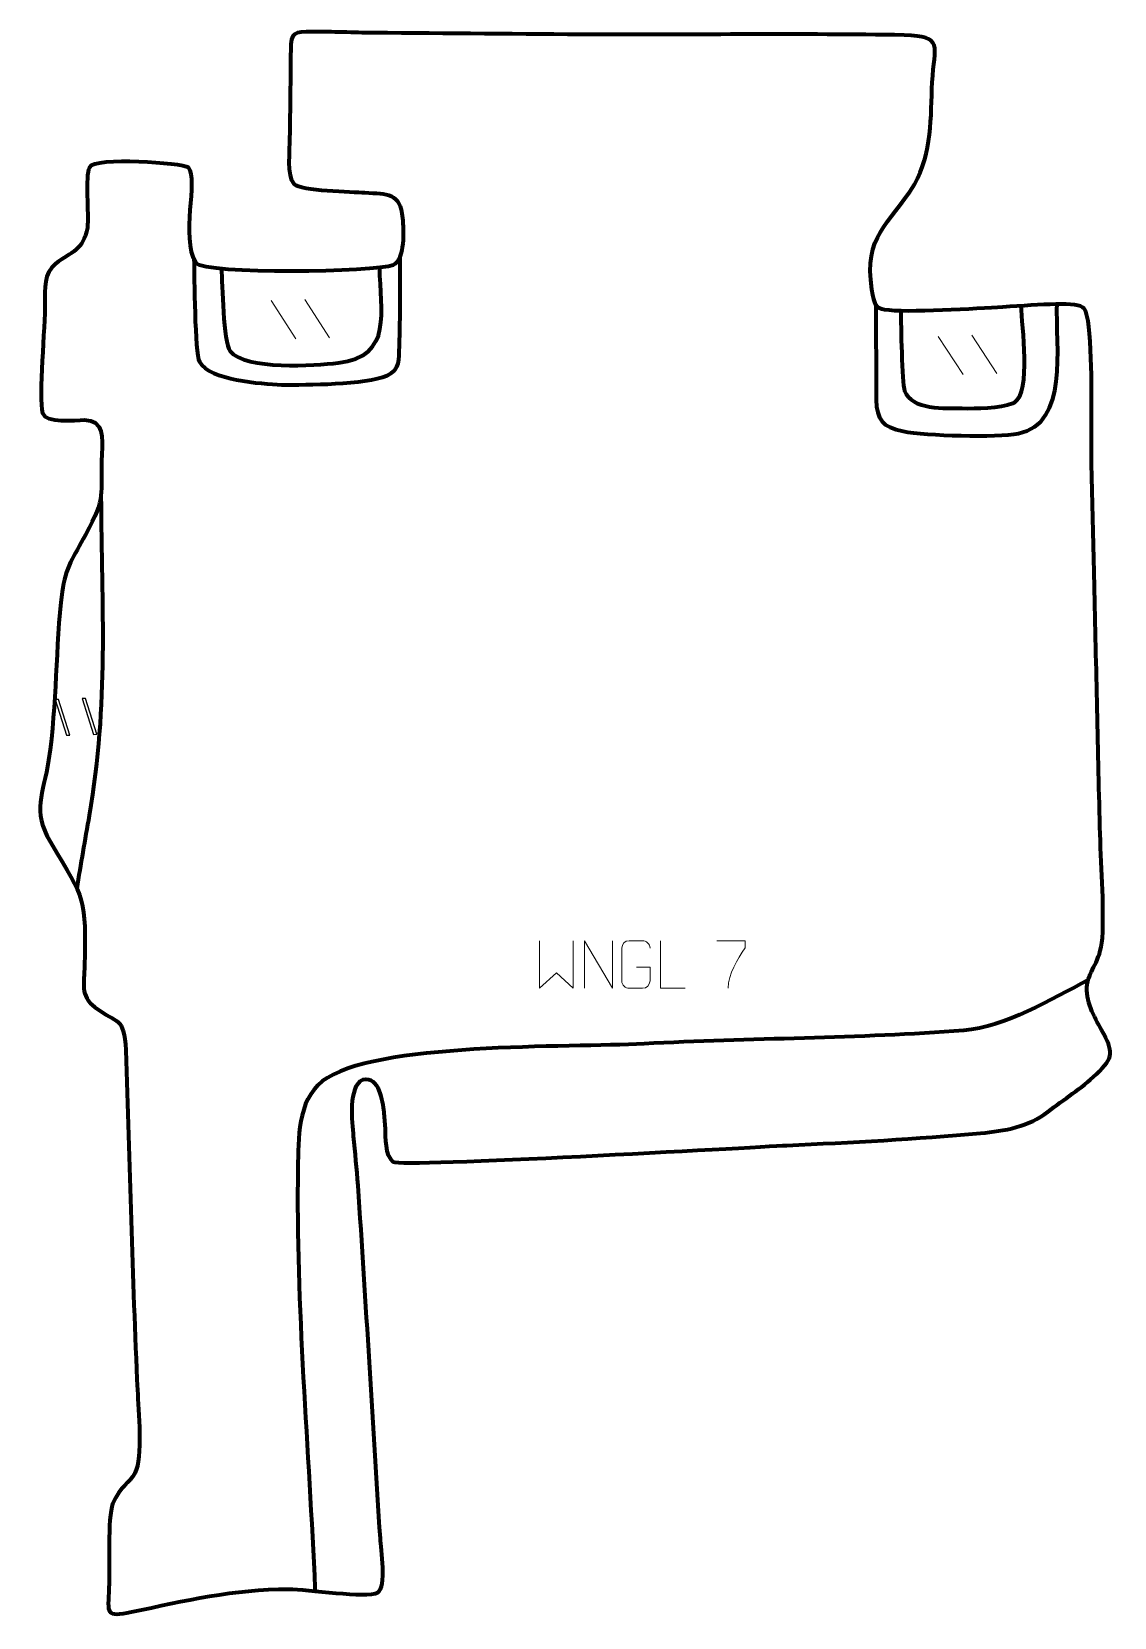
# Model space of a CAD drawing. Header units: millimetres. Extents: x -631 to -62, y 74 to 907.
import ezdxf

# ---------------------------------------------------------------- set-up
doc = ezdxf.new("R2010")
doc.units = ezdxf.units.MM
doc.header["$MEASUREMENT"] = 0
doc.layers.add('layer 2', color=7, linetype='Continuous')
doc.layers.add('layer 3', color=7, linetype='Continuous')

msp = doc.modelspace()

# ---------------------------------------------------------------- linework, layer by layer
at = {"layer": 'layer 2', "color": 142, "lineweight": 158}
for points, knots in [([(-545.4776, 787.8343), (-545.2279, 779.4672), (-545.138, 738.2865), (-542.6333, 733.8737), (-542.6333, 733.8737), (-537.0917, 724.1097), (-510.3501, 722.372), (-499.4069, 721.781), (-499.4069, 721.781), (-486.0683, 721.7274), (-455.4207, 721.7667), (-443.9163, 726.651), (-443.9163, 726.651), (-436.659, 730.0309), (-437.6945, 734.8805), (-437.4523, 742.0857), (-437.4523, 742.0857), (-436.9235, 757.8288), (-437.0058, 773.6834), (-437.0468, 789.4408)], [0, 0, 0, 0, 0.16666667, 0.16666667, 0.16666667, 0.16666667, 0.33333333, 0.33333333, 0.33333333, 0.33333333, 0.5, 0.5, 0.5, 0.5, 0.66666667, 0.66666667, 0.66666667, 0.66666667, 1, 1, 1, 1]), ([(-530.9999, 782.7145), (-530.5838, 774.9916), (-530.119, 744.0855), (-526.4845, 739.4226), (-526.4845, 739.4226), (-518.6368, 729.3543), (-481.7246, 731.9582), (-469.6569, 733.2796), (-469.6569, 733.2796), (-440.289, 736.6978), (-447.6554, 760.5595), (-447.766, 783.3151)], [0, 0, 0, 0, 0.25, 0.25, 0.25, 0.25, 0.5, 0.5, 0.5, 0.5, 1, 1, 1, 1]), ([(-186.9696, 763.8794), (-186.7633, 747.2518), (-186.9582, 730.5024), (-186.7255, 713.9207), (-186.7255, 713.9207), (-186.5748, 703.1822), (-183.4584, 699.7077), (-172.5094, 697.36), (-172.5094, 697.36), (-161.099, 694.9134), (-123.0867, 694.0379), (-112.0177, 696.1493), (-112.0177, 696.1493), (-85.2615, 701.2534), (-92.4153, 741.1778), (-91.669, 764.9942)], [0, 0, 0, 0, 0.2, 0.2, 0.2, 0.2, 0.4, 0.4, 0.4, 0.4, 0.6, 0.6, 0.6, 0.6, 1, 1, 1, 1]), ([(-173.9246, 760.593), (-173.6636, 753.437), (-173.3273, 722.8776), (-171.7951, 718.5626), (-171.7951, 718.5626), (-168.2373, 708.542), (-150.3905, 709.4582), (-141.4713, 709.3884), (-141.4713, 709.3884), (-134.4807, 709.3336), (-121.307, 709.3203), (-114.9873, 712.0575), (-114.9873, 712.0575), (-114.9873, 712.0575), (-114.0845, 712.5208), (-114.0845, 712.5208), (-114.0845, 712.5208), (-105.0325, 717.9734), (-110.0939, 752.5864), (-110.5536, 763.2232)], [0, 0, 0, 0, 0.16666667, 0.16666667, 0.16666667, 0.16666667, 0.33333333, 0.33333333, 0.33333333, 0.33333333, 0.5, 0.5, 0.5, 0.5, 0.66666667, 0.66666667, 0.66666667, 0.66666667, 1, 1, 1, 1]), ([(-594.3675, 663.3539), (-594.0132, 604.2927), (-590.3553, 554.4993), (-600.5875, 495.323), (-600.5875, 495.323), (-602.7988, 482.5347), (-605.0128, 469.7509), (-607.1084, 456.9428)], [0, 0, 0, 0, 0.33333333, 0.33333333, 0.33333333, 0.33333333, 1, 1, 1, 1]), ([(-75.4565, 408.7128), (-94.7133, 398.8752), (-119.078, 383.9558), (-140.7092, 382.3109), (-140.7092, 382.3109), (-195.4506, 378.1488), (-253.4722, 378.1889), (-308.8189, 375.3176), (-308.8189, 375.3176), (-348.4667, 373.2607), (-451.2739, 376.2657), (-478.0621, 355.5942), (-478.0621, 355.5942), (-491.1215, 345.1567), (-490.5416, 325.4398), (-490.8181, 310.0391), (-490.8181, 310.0391), (-492.086, 239.4127), (-484.9422, 160.3604), (-481.8527, 89.1382), (-481.8527, 89.1382), (-481.8527, 89.1382), (-481.7874, 87.6339), (-481.7874, 87.6339)], [0, 0, 0, 0, 0.14285714, 0.14285714, 0.14285714, 0.14285714, 0.28571429, 0.28571429, 0.28571429, 0.28571429, 0.42857143, 0.42857143, 0.42857143, 0.42857143, 0.57142857, 0.57142857, 0.57142857, 0.57142857, 0.71428571, 0.71428571, 0.71428571, 0.71428571, 1, 1, 1, 1])]:
    msp.add_open_spline(points, degree=3, knots=knots, dxfattribs=at)
at = {"layer": 'layer 2', "color": 142}
for points in [[(-612.5302, 537.5011), (-612.5302, 537.5011), (-618.4875, 556.268), (-618.4875, 556.268), (-618.4875, 556.268), (-618.4875, 556.268), (-616.6864, 556.3304), (-616.6864, 556.3304), (-616.6864, 556.3304), (-616.6864, 556.3304), (-610.7291, 537.5635), (-610.7291, 537.5635), (-610.7291, 537.5635), (-610.7291, 537.5635), (-612.5302, 537.5011), (-612.5302, 537.5011)], [(-598.3003, 537.9939), (-598.3003, 537.9939), (-604.2576, 556.7608), (-604.2576, 556.7608), (-604.2576, 556.7608), (-604.2576, 556.7608), (-602.4565, 556.8232), (-602.4565, 556.8232), (-602.4565, 556.8232), (-602.4565, 556.8232), (-596.4992, 538.0563), (-596.4992, 538.0563), (-596.4992, 538.0563), (-596.4992, 538.0563), (-598.3003, 537.9939), (-598.3003, 537.9939)]]:
    msp.add_open_spline(points, degree=3, knots=[0, 0, 0, 0, 0.2, 0.2, 0.2, 0.2, 0.4, 0.4, 0.4, 0.4, 0.6, 0.6, 0.6, 0.6, 1, 1, 1, 1], dxfattribs=at)
at = {"layer": 'layer 3', "color": 242, "lineweight": 158}
msp.add_open_spline([(-334.4375, 905.8867), (-280.4007, 905.7532), (-225.9827, 906.4893), (-172.0003, 905.5944), (-172.0003, 905.5944), (-150.8381, 904.7483), (-156.2553, 900.4407), (-157.2738, 880.8398), (-157.2738, 880.8398), (-158.1362, 862.3707), (-157.216, 843.6752), (-166.6345, 827.1429), (-166.6345, 827.1429), (-180.0369, 805.5681), (-193.4453, 800.3328), (-188.9933, 771.816), (-188.9933, 771.816), (-187.7285, 763.7142), (-186.9292, 762.0225), (-182.3213, 761.2211), (-182.3213, 761.2211), (-171.5235, 759.3431), (-132.8624, 761.851), (-120.3215, 762.604), (-120.3215, 762.604), (-99.8531, 763.833), (-80.4442, 765.714), (-77.3863, 761.8149), (-77.3863, 761.8149), (-72.914, 756.1123), (-73.6063, 716.4532), (-73.6282, 707.0477), (-73.6282, 707.0477), (-73.5584, 697.5529), (-73.6555, 688.0234), (-73.5322, 678.5394), (-73.5322, 678.5394), (-73.0569, 659.4885), (-72.5525, 640.439), (-72.121, 621.387), (-72.121, 621.387), (-71.1326, 577.3109), (-70.1275, 533.2352), (-69.1505, 489.1588), (-69.1505, 489.1588), (-68.6333, 470.5172), (-66.737, 449.1406), (-67.85, 430.7985), (-67.85, 430.7985), (-69.0585, 417.5578), (-74.5613, 414.8275), (-75.7529, 406.5835), (-75.7529, 406.5835), (-77.0086, 397.8973), (-72.1437, 389.7655), (-68.2557, 382.6144), (-68.2557, 382.6144), (-61.9438, 371.0053), (-61.5657, 368.3385), (-70.9111, 359.3714), (-70.9111, 359.3714), (-79.0417, 351.6947), (-87.8606, 346.2837), (-96.5426, 339.5895), (-96.5426, 339.5895), (-106.4804, 331.7098), (-119.2451, 329.5176), (-131.9057, 328.3647), (-131.9057, 328.3647), (-165.7798, 325.28), (-199.7533, 323.4723), (-233.7265, 321.9125), (-233.7265, 321.9125), (-251.6016, 321.0794), (-436.4087, 310.1252), (-440.7731, 313.3549), (-440.7731, 313.3549), (-445.1903, 316.6235), (-444.8644, 326.1812), (-445.0147, 331.1909), (-445.0147, 331.1909), (-445.223, 333.9628), (-445.4434, 336.7114), (-445.7041, 339.4791), (-445.7041, 339.4791), (-446.2466, 344.9033), (-448.2647, 358.6308), (-456.507, 356.5398), (-456.507, 356.5398), (-464.411, 353.4463), (-462.149, 333.5203), (-461.5407, 326.8393), (-461.5407, 326.8393), (-460.7307, 317.9429), (-459.7823, 309.8378), (-459.1727, 300.834), (-459.1727, 300.834), (-454.985, 238.9867), (-451.4128, 177.0999), (-447.4712, 115.2367), (-447.4712, 115.2367), (-447.1296, 109.8792), (-443.9187, 89.5459), (-448.8572, 86.8318), (-448.8572, 86.8318), (-454.6677, 83.6387), (-486.1249, 88.7015), (-495.565, 88.7086), (-495.565, 88.7086), (-524.439, 88.7302), (-550.2617, 82.5117), (-578.2477, 76.7044), (-578.2477, 76.7044), (-592.1557, 73.839), (-590.7488, 75.5165), (-590.1656, 89.33), (-590.1656, 89.33), (-589.902, 98.7863), (-590.8614, 126.3885), (-588.2667, 133.5313), (-588.2667, 133.5313), (-583.8448, 143.5944), (-579.6058, 143.7743), (-576.5171, 149.6519), (-576.5171, 149.6519), (-572.211, 157.8458), (-574.6905, 182.636), (-575.1754, 193.1982), (-575.1754, 193.1982), (-577.87, 252.7999), (-579.484, 312.3267), (-581.2826, 371.9523), (-581.2826, 371.9523), (-582.6059, 390.2619), (-585.1776, 385.2696), (-597.614, 394.6317), (-597.614, 394.6317), (-605.6014, 400.6446), (-603.0039, 407.1925), (-603.0219, 416.3332), (-603.0219, 416.3332), (-602.3622, 452.1008), (-602.3385, 450.3136), (-620.9741, 481.2405), (-620.9741, 481.2405), (-630.7811, 498.2246), (-624.7486, 506.3377), (-621.8917, 524.3873), (-621.8917, 524.3873), (-617.4301, 554.0947), (-618.4645, 583.599), (-614.7965, 612.8739), (-614.7965, 612.8739), (-613.1918, 625.6806), (-608.4891, 631.617), (-602.5614, 642.8539), (-602.5614, 642.8539), (-591.1659, 663.9948), (-594.9784, 662.2775), (-593.8999, 685.5469), (-593.8999, 685.5469), (-593.6847, 693.4424), (-592.4755, 703.4419), (-603.1957, 703.2663), (-603.1957, 703.2663), (-607.5347, 703.1951), (-623.7005, 701.423), (-625.1078, 706.7794), (-625.1078, 706.7794), (-627.352, 715.3212), (-623.6719, 752.5975), (-623.8494, 764.8695), (-623.8494, 764.8695), (-623.9511, 771.9063), (-624.4622, 780.7261), (-618.2447, 785.426), (-618.2447, 785.426), (-609.8386, 791.7804), (-603.6328, 792.3859), (-601.4892, 804.2155), (-601.4892, 804.2155), (-600.7056, 811.6443), (-602.864, 831.3159), (-600.4782, 836.0612), (-600.4782, 836.0612), (-597.6684, 841.6501), (-551.4915, 838.3238), (-548.319, 835.9366), (-548.319, 835.9366), (-542.7448, 829.462), (-552.7194, 799.9229), (-544.3615, 785.5844), (-544.3615, 785.5844), (-539.8562, 779.7117), (-449.3737, 780.9169), (-440.7382, 784.6037), (-440.7382, 784.6037), (-434.3236, 788.1168), (-435.3432, 802.9701), (-435.7714, 809.3879), (-435.7714, 809.3879), (-437.1368, 822.9597), (-443.4791, 822.0295), (-455.6901, 822.8398), (-455.6901, 822.8398), (-462.2743, 823.2767), (-489.1927, 823.6768), (-492.9549, 827.421), (-492.9549, 827.421), (-496.7452, 831.1933), (-495.2302, 845.7423), (-495.1567, 851.4478), (-495.1567, 851.4478), (-494.9579, 866.8869), (-494.7379, 882.3253), (-494.6004, 897.7652), (-494.6004, 897.7652), (-494.5167, 907.2923), (-492.8578, 907.282), (-483.1442, 907.3285), (-483.1442, 907.3285), (-472.6598, 907.3788), (-461.6057, 906.8721), (-450.975, 906.7906), (-450.975, 906.7906), (-412.1291, 906.4928), (-373.2833, 906.1879), (-334.4375, 905.8867)], degree=3, knots=[0, 0, 0, 0, 0.01724138, 0.01724138, 0.01724138, 0.01724138, 0.03448276, 0.03448276, 0.03448276, 0.03448276, 0.05172414, 0.05172414, 0.05172414, 0.05172414, 0.06896552, 0.06896552, 0.06896552, 0.06896552, 0.0862069, 0.0862069, 0.0862069, 0.0862069, 0.10344828, 0.10344828, 0.10344828, 0.10344828, 0.12068966, 0.12068966, 0.12068966, 0.12068966, 0.13793103, 0.13793103, 0.13793103, 0.13793103, 0.15517241, 0.15517241, 0.15517241, 0.15517241, 0.17241379, 0.17241379, 0.17241379, 0.17241379, 0.18965517, 0.18965517, 0.18965517, 0.18965517, 0.20689655, 0.20689655, 0.20689655, 0.20689655, 0.22413793, 0.22413793, 0.22413793, 0.22413793, 0.24137931, 0.24137931, 0.24137931, 0.24137931, 0.25862069, 0.25862069, 0.25862069, 0.25862069, 0.27586207, 0.27586207, 0.27586207, 0.27586207, 0.29310345, 0.29310345, 0.29310345, 0.29310345, 0.31034483, 0.31034483, 0.31034483, 0.31034483, 0.32758621, 0.32758621, 0.32758621, 0.32758621, 0.34482759, 0.34482759, 0.34482759, 0.34482759, 0.36206897, 0.36206897, 0.36206897, 0.36206897, 0.37931034, 0.37931034, 0.37931034, 0.37931034, 0.39655172, 0.39655172, 0.39655172, 0.39655172, 0.4137931, 0.4137931, 0.4137931, 0.4137931, 0.43103448, 0.43103448, 0.43103448, 0.43103448, 0.44827586, 0.44827586, 0.44827586, 0.44827586, 0.46551724, 0.46551724, 0.46551724, 0.46551724, 0.48275862, 0.48275862, 0.48275862, 0.48275862, 0.5, 0.5, 0.5, 0.5, 0.51724138, 0.51724138, 0.51724138, 0.51724138, 0.53448276, 0.53448276, 0.53448276, 0.53448276, 0.55172414, 0.55172414, 0.55172414, 0.55172414, 0.56896552, 0.56896552, 0.56896552, 0.56896552, 0.5862069, 0.5862069, 0.5862069, 0.5862069, 0.60344828, 0.60344828, 0.60344828, 0.60344828, 0.62068966, 0.62068966, 0.62068966, 0.62068966, 0.63793103, 0.63793103, 0.63793103, 0.63793103, 0.65517241, 0.65517241, 0.65517241, 0.65517241, 0.67241379, 0.67241379, 0.67241379, 0.67241379, 0.68965517, 0.68965517, 0.68965517, 0.68965517, 0.70689655, 0.70689655, 0.70689655, 0.70689655, 0.72413793, 0.72413793, 0.72413793, 0.72413793, 0.74137931, 0.74137931, 0.74137931, 0.74137931, 0.75862069, 0.75862069, 0.75862069, 0.75862069, 0.77586207, 0.77586207, 0.77586207, 0.77586207, 0.79310345, 0.79310345, 0.79310345, 0.79310345, 0.81034483, 0.81034483, 0.81034483, 0.81034483, 0.82758621, 0.82758621, 0.82758621, 0.82758621, 0.84482759, 0.84482759, 0.84482759, 0.84482759, 0.86206897, 0.86206897, 0.86206897, 0.86206897, 0.87931034, 0.87931034, 0.87931034, 0.87931034, 0.89655172, 0.89655172, 0.89655172, 0.89655172, 0.9137931, 0.9137931, 0.9137931, 0.9137931, 0.93103448, 0.93103448, 0.93103448, 0.93103448, 0.94827586, 0.94827586, 0.94827586, 0.94827586, 0.96551724, 0.96551724, 0.96551724, 0.96551724, 1, 1, 1, 1], dxfattribs=at)
at = {"layer": 'layer 3', "color": 250, "lineweight": 9}
for points in [[(-504.953, 766.0115), (-504.953, 766.0115), (-491.8851, 745.9075), (-491.8851, 745.9075)], [(-487.2337, 766.6252), (-487.2337, 766.6252), (-474.1658, 746.5211), (-474.1658, 746.5211)], [(-154.1784, 747.2118), (-154.1784, 747.2118), (-141.1105, 727.1078), (-141.1105, 727.1078)], [(-136.4591, 747.8255), (-136.4591, 747.8255), (-123.3912, 727.7214), (-123.3912, 727.7214)]]:
    msp.add_open_spline(points, degree=3, dxfattribs=at)
for points, knots in [([(-363.701, 429.5024), (-363.701, 429.5024), (-363.701, 404.5444), (-363.701, 404.5444), (-363.701, 404.5444), (-363.701, 404.5444), (-354.8583, 412.6091), (-354.8583, 412.6091), (-354.8583, 412.6091), (-354.8583, 412.6091), (-346.0159, 404.545), (-346.0159, 404.545), (-346.0159, 404.545), (-346.0159, 404.545), (-346.0159, 429.5024), (-346.0159, 429.5024)], [0, 0, 0, 0, 0.2, 0.2, 0.2, 0.2, 0.4, 0.4, 0.4, 0.4, 0.6, 0.6, 0.6, 0.6, 1, 1, 1, 1]), ([(-340.1054, 404.5502), (-340.1054, 404.5502), (-340.1054, 429.5037), (-340.1054, 429.5037), (-340.1054, 429.5037), (-340.1054, 429.5037), (-325.4506, 404.5502), (-325.4506, 404.5502), (-325.4506, 404.5502), (-325.4506, 404.5502), (-325.4506, 429.5037), (-325.4506, 429.5037)], [0, 0, 0, 0, 0.25, 0.25, 0.25, 0.25, 0.5, 0.5, 0.5, 0.5, 1, 1, 1, 1]), ([(-312.8444, 415.5326), (-312.8444, 415.5326), (-305.6763, 415.5326), (-305.6763, 415.5326), (-305.6763, 415.5326), (-305.6763, 415.5326), (-305.6763, 408.3645), (-305.6763, 408.3645), (-305.6763, 408.3645), (-305.816, 406.0411), (-307.4932, 404.5615), (-309.641, 404.5507), (-309.641, 404.5507), (-311.9728, 404.5511), (-314.3048, 404.5511), (-316.6363, 404.5507), (-316.6363, 404.5507), (-318.5612, 404.4453), (-320.5334, 406.3298), (-320.5222, 408.3471), (-320.5222, 408.3471), (-320.5218, 414.1172), (-320.5218, 419.8869), (-320.5222, 425.6562), (-320.5222, 425.6562), (-320.518, 427.7943), (-318.7712, 429.5135), (-316.6189, 429.5001), (-316.6189, 429.5001), (-314.2932, 429.5001), (-311.9671, 429.5001), (-309.641, 429.5001), (-309.641, 429.5001), (-307.6943, 429.5355), (-305.7029, 428.044), (-305.6763, 425.6063)], [0, 0, 0, 0, 0.1, 0.1, 0.1, 0.1, 0.2, 0.2, 0.2, 0.2, 0.3, 0.3, 0.3, 0.3, 0.4, 0.4, 0.4, 0.4, 0.5, 0.5, 0.5, 0.5, 0.6, 0.6, 0.6, 0.6, 0.7, 0.7, 0.7, 0.7, 0.8, 0.8, 0.8, 0.8, 1, 1, 1, 1]), ([(-287.2262, 404.5464), (-287.2262, 404.5464), (-300.1753, 404.5464), (-300.1753, 404.5464), (-300.1753, 404.5464), (-300.1753, 404.5464), (-300.1753, 429.5), (-300.1753, 429.5)], [0, 0, 0, 0, 0.33333333, 0.33333333, 0.33333333, 0.33333333, 1, 1, 1, 1]), ([(-270.5073, 429.5029), (-270.5073, 429.5029), (-255.6912, 429.5029), (-255.6912, 429.5029), (-255.6912, 429.5029), (-255.6915, 428.2533), (-255.6915, 427.0037), (-255.6912, 425.7539), (-255.6912, 425.7539), (-259.6856, 419.7568), (-264.6008, 411.9232), (-264.6008, 404.5444)], [0, 0, 0, 0, 0.25, 0.25, 0.25, 0.25, 0.5, 0.5, 0.5, 0.5, 1, 1, 1, 1])]:
    msp.add_open_spline(points, degree=3, knots=knots, dxfattribs=at)

doc.saveas('drawing.dxf')
